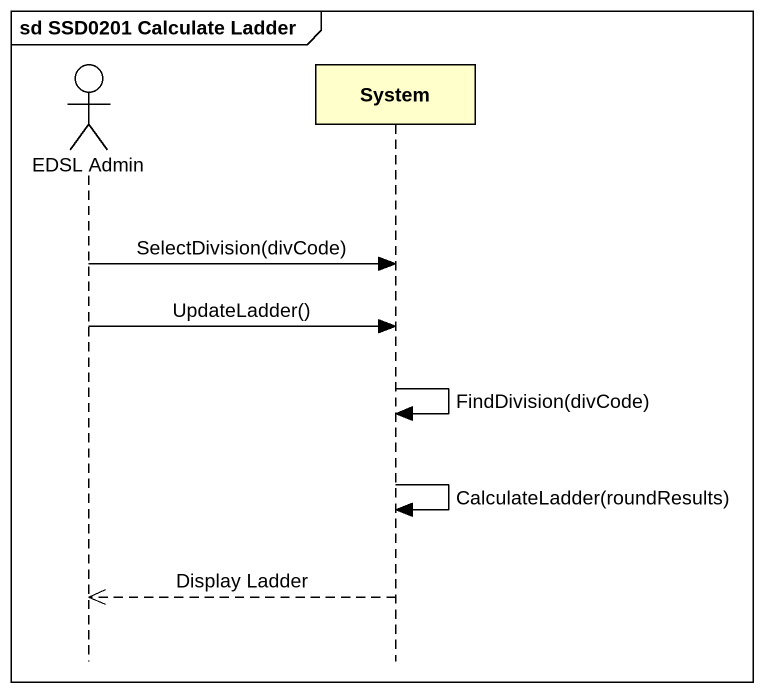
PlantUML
@startuml
mainframe sd SSD0201 Calculate Ladder
hide footbox
actor "EDSL Admin" as EDSL_Admin
participant System

EDSL_Admin -> System : SelectDivision(divCode)
EDSL_Admin -> System : UpdateLadder()
System -> System : FindDivision(divCode)
System -> System : CalculateLadder(roundResults)
System -->> EDSL_Admin : Display Ladder
@enduml
